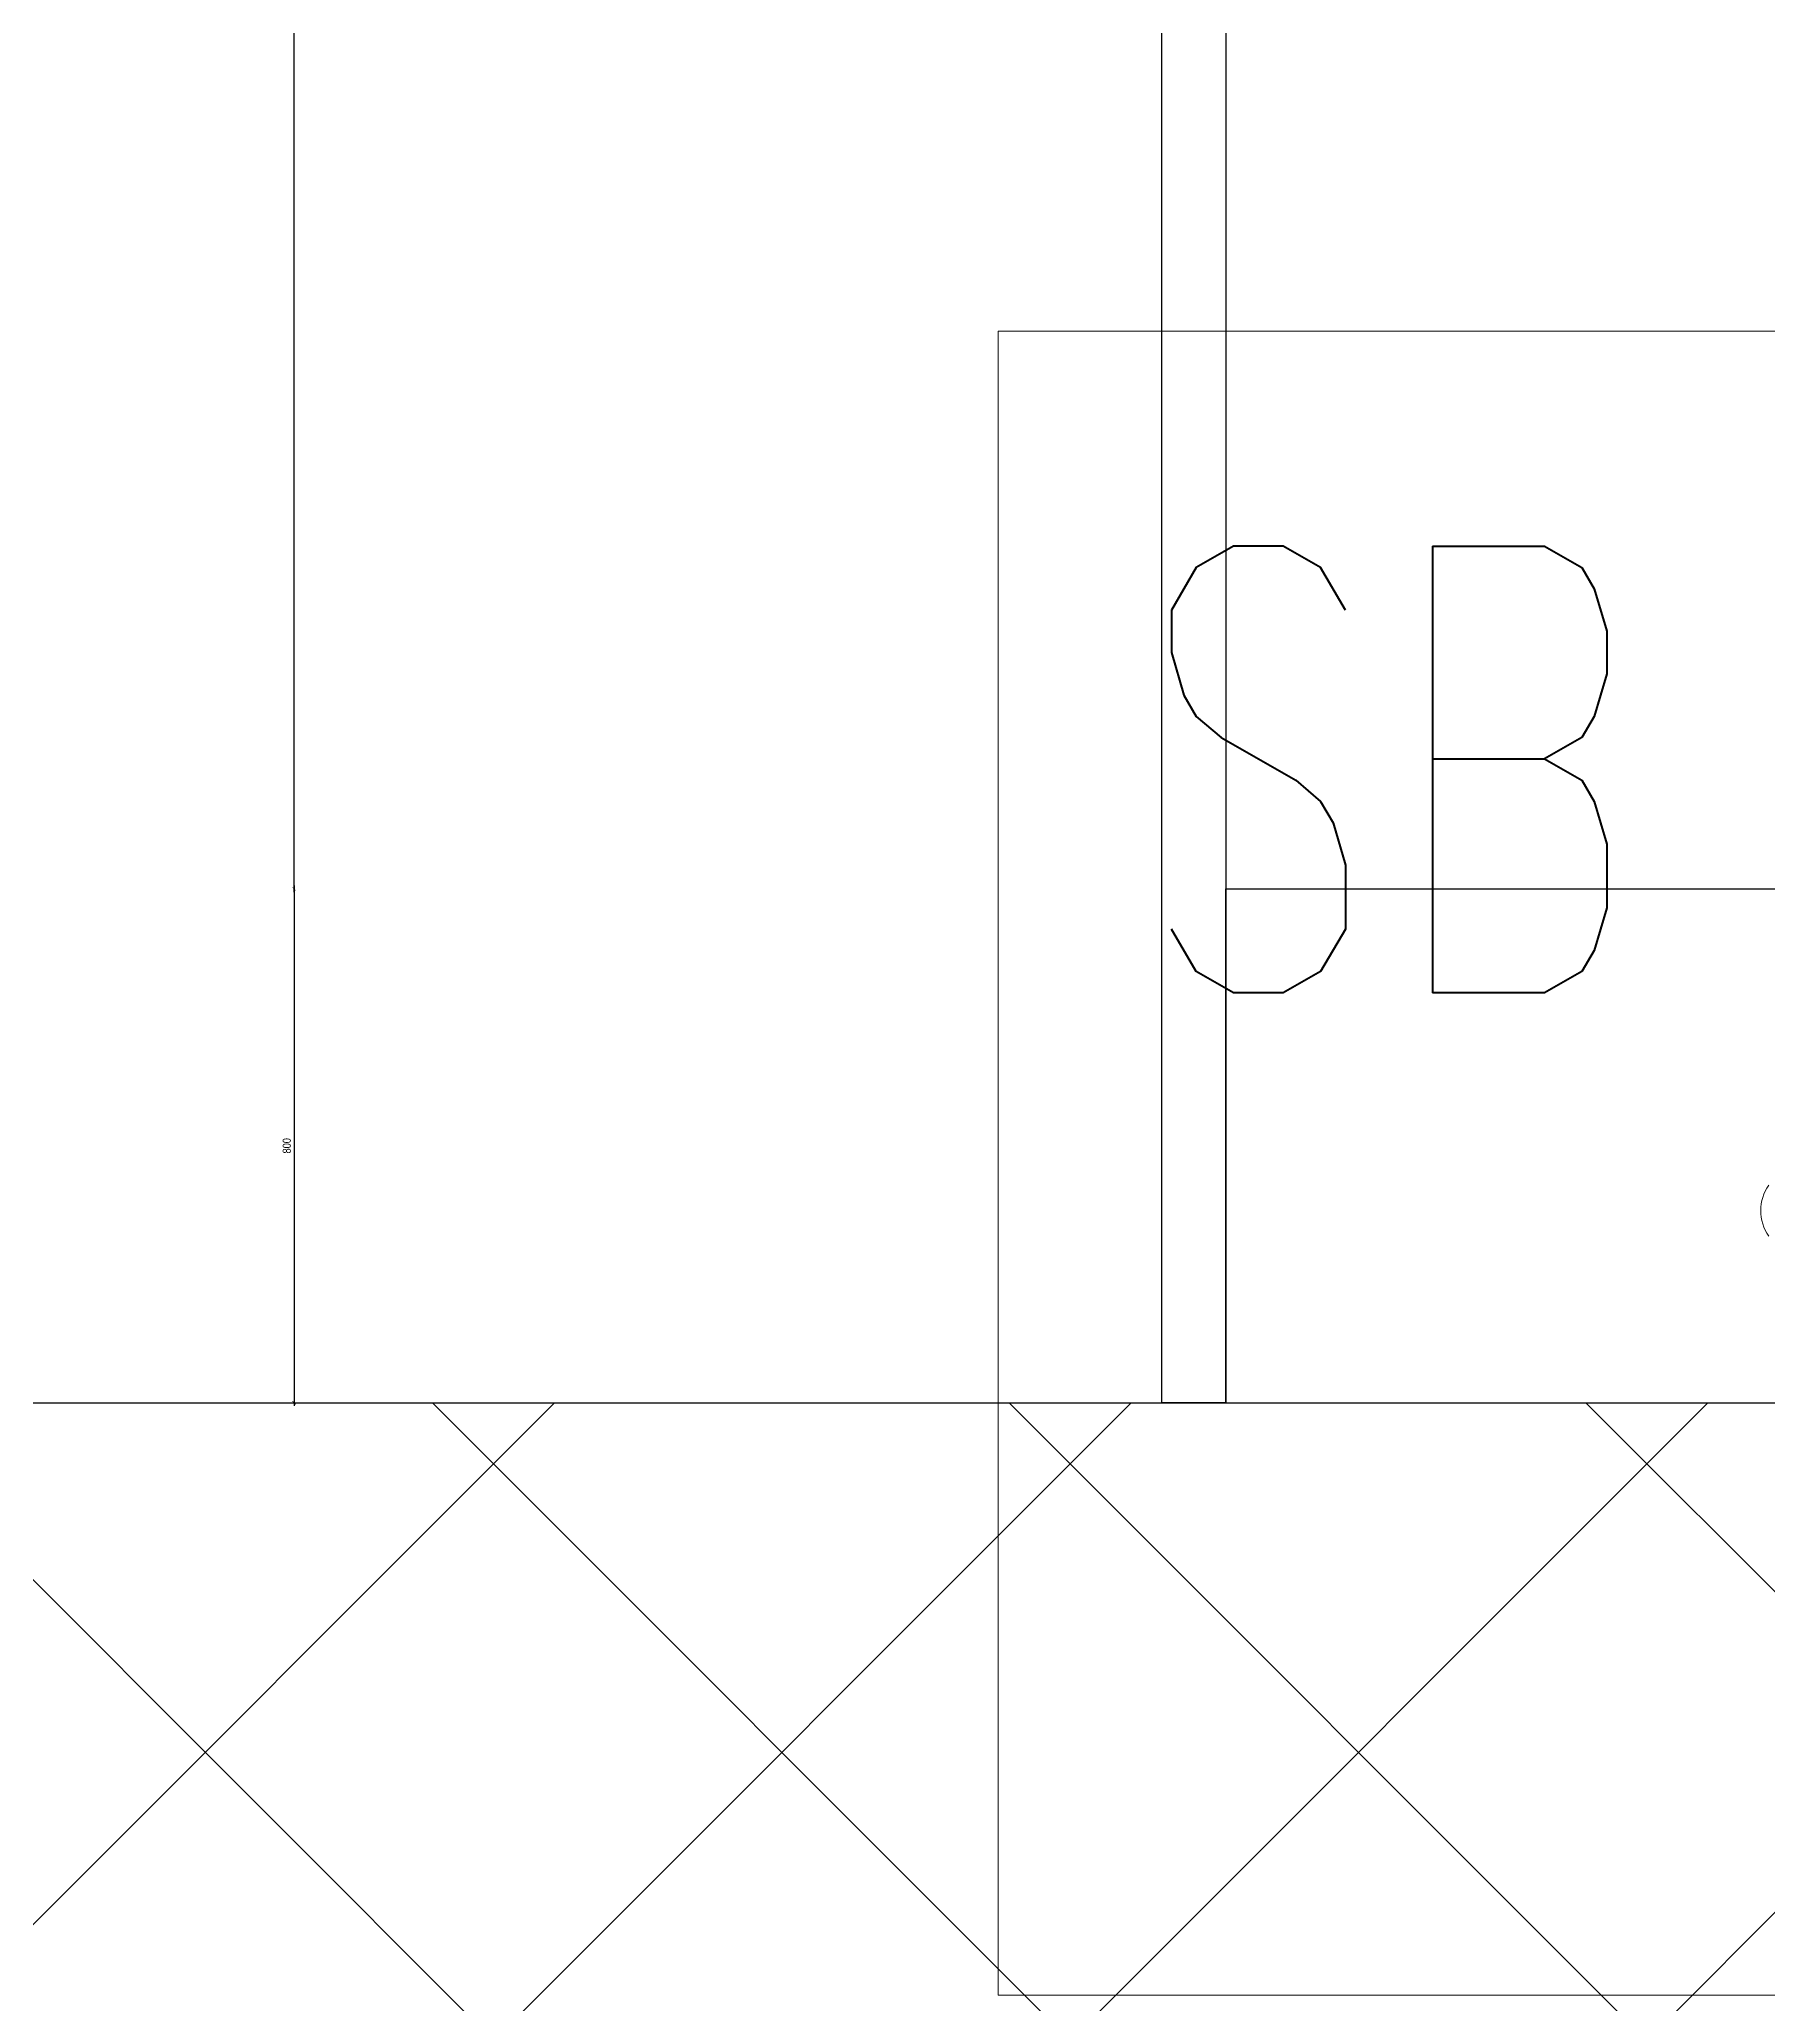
# Model space of a CAD drawing. Header units: millimetres. Extents: x 1734 to 22014, y 983 to 3953.
# Drawn here: x 19587.44 to 19614.37, y 1804.75 to 1835.34 of the extents above; entities that cross this region are included whole.
import ezdxf

# ---------------------------------------------------------------- set-up
doc = ezdxf.new("R2010")
doc.units = ezdxf.units.MM
for name, color, linetype in [('DIM_facade', 8, 'Continuous'), ('ELEV_hatch', 8, 'Continuous'), ('MATERIALS_transparent glass', 133, 'Continuous'), ('SURVEY_elevation', 1, 'Continuous'), ('SURVEY_frames', 3, 'Continuous')]:
    doc.layers.add(name, color=color, linetype=linetype)
doc.layers.add('LD_light', color=240, linetype='Continuous', lineweight=5)
doc.layers.add('LD_text', color=7, linetype='Continuous', lineweight=9)
doc.styles.add('SIMPLEX', font='SIMPLEX.SHX', dxfattribs={"width": 0.65})
doc.styles.add('TEXT 1-50', font='Arial Narrow.ttf', dxfattribs={"height": 0.125})
doc.dimstyles.new('DIM 1-50', dxfattribs={"dimtxt": 0.1, "dimasz": 0.05, "dimexe": 0.05, "dimexo": 0.05, "dimgap": 0.05, "dimtad": 1, "dimdec": 0, "dimlfac": 100, "dimzin": 0, "dimdsep": 46, "dimtxsty": 'TEXT 1-50', "dimblk": 'ARCHTICK', "dimcen": 0.09, "dimdle": 0.05, "dimse1": 1, "dimse2": 1, "dimclrd": 256, "dimclrt": 256, "dimadec": 0, "dimazin": 0, "dimtfac": 1, "dimtdec": 0, "dimtix": 1, "dimtmove": 2, "dimatfit": 3, "dimldrblk": 'arrow', "dimfxl": 0.05, "dimtolj": 1, "dimlwd": -1, "dimarcsym": 0})

# ---------------------------------------------------------------- blocks, each defined once
blk = doc.blocks.new('_ArchTick')
at = {"color": 0, "linetype": 'ByBlock', "const_width": 0.15}
blk.add_lwpolyline([(-0.5, -0.5), (0.5, 0.5)], dxfattribs=at)
blk = doc.blocks.new('*D100')
at = {"layer": 'DEFPOINTS', "color": 0, "transparency": 16777216}
for p in [(19606.77, 1822.116), (19591.406, 1814.116), (19606.77, 1814.116)]:
    blk.add_point(p, dxfattribs=at)
at = {"layer": 'DIM_facade', "transparency": 16777216}
blk.add_line((19591.406, 1822.166), (19591.406, 1814.066), dxfattribs=at)
at = {"layer": 'DIM_facade', "transparency": 16777216, "xscale": 0.05, "yscale": 0.05, "zscale": 0.05}
for p, rotation in [((19591.406, 1822.116), 90), ((19591.406, 1814.116), 270)]:
    blk.add_blockref('_ArchTick', p, dxfattribs=dict(at, rotation=rotation))
at = {"layer": 'DIM_facade', "transparency": 16777216, "insert": (19591.292, 1818.116), "char_height": 0.125, "attachment_point": 5, "rotation": 90, "style": 'TEXT 1-50'}
blk.add_mtext('\\A1;800', dxfattribs=at)
blk = doc.blocks.new('arrow')
blk.add_lwpolyline([(-2, 0, 1, 0, 0), (0, 0, 0, 0, 0)], format="xyseb")
blk = doc.blocks.new('*D101')
at = {"layer": 'DEFPOINTS', "color": 0, "transparency": 16777216}
for p in [(19591.406, 2106.116), (19606.77, 2106.116), (19605.913, 1822.116)]:
    blk.add_point(p, dxfattribs=at)
at = {"layer": 'DIM_facade', "transparency": 16777216}
blk.add_line((19591.406, 1822.066), (19591.406, 2106.166), dxfattribs=at)
at = {"layer": 'DIM_facade', "transparency": 16777216, "xscale": 0.05, "yscale": 0.05, "zscale": 0.05}
for p, rotation in [((19591.406, 2106.116), 90), ((19591.406, 1822.116), 270)]:
    blk.add_blockref('_ArchTick', p, dxfattribs=dict(at, rotation=rotation))
at = {"layer": 'DIM_facade', "transparency": 16777216, "insert": (19591.292, 1964.116), "char_height": 0.125, "attachment_point": 5, "rotation": 90, "style": 'TEXT 1-50'}
blk.add_mtext('\\A1;28400', dxfattribs=at)
blk = doc.blocks.new('*D106')
at = {"layer": 'DEFPOINTS', "color": 0, "transparency": 16777216}
for p in [(19605.913, 2114.116), (19561.492, 1814.116), (19605.913, 1814.116)]:
    blk.add_point(p, dxfattribs=at)
at = {"layer": 'DIM_facade', "transparency": 16777216}
blk.add_line((19561.492, 2114.166), (19561.492, 1814.066), dxfattribs=at)
at = {"layer": 'DIM_facade', "transparency": 16777216, "xscale": 0.05, "yscale": 0.05, "zscale": 0.05}
for p, rotation in [((19561.492, 2114.116), 90), ((19561.492, 1814.116), 270)]:
    blk.add_blockref('_ArchTick', p, dxfattribs=dict(at, rotation=rotation))
at = {"layer": 'DIM_facade', "transparency": 16777216, "insert": (19561.378, 1964.116), "char_height": 0.125, "attachment_point": 5, "rotation": 90, "style": 'TEXT 1-50'}
blk.add_mtext('\\A1;30000', dxfattribs=at)
blk = doc.blocks.new('*D107')
at = {"layer": 'DEFPOINTS', "color": 0, "transparency": 16777216}
for p in [(19606.77, 2174.116), (19537.429, 1814.116), (19606.77, 1814.116)]:
    blk.add_point(p, dxfattribs=at)
at = {"layer": 'DIM_facade', "transparency": 16777216}
blk.add_line((19537.429, 2174.166), (19537.429, 1814.066), dxfattribs=at)
at = {"layer": 'DIM_facade', "transparency": 16777216, "xscale": 0.05, "yscale": 0.05, "zscale": 0.05}
for p, rotation in [((19537.429, 2174.116), 90), ((19537.429, 1814.116), 270)]:
    blk.add_blockref('_ArchTick', p, dxfattribs=dict(at, rotation=rotation))
at = {"layer": 'DIM_facade', "transparency": 16777216, "insert": (19537.315, 1994.116), "char_height": 0.125, "attachment_point": 5, "rotation": 90, "style": 'TEXT 1-50'}
blk.add_mtext('\\A1;36000', dxfattribs=at)

msp = doc.modelspace()

# ---------------------------------------------------------------- hatches: boundary and pattern name
at = {"layer": 'MATERIALS_transparent glass'}
h = msp.add_hatch(dxfattribs=at)
h.set_pattern_fill('AR-RROOF', color=144, scale=2.5, angle=-60.0254, style=0)
h.set_pattern_definition([(45, (18656.07, 5679.164), (53.8815, 143.6841), [952.5, -127, 317.5, -63.5]), (45, (18693.34, 5761.33), (-104.62, 14.8174), [190.5, -20.955, 381, -47.625]), (45, (18640.355, 5739.78), (203.4028, 263.5705), [508, -88.9, 254, -63.5])])
h.paths.add_polyline_path([(19605.913, 1822.116), (20013.982, 1822.116), (20013.982, 2106.116), (19605.913, 2106.116)])
at = {"layer": 'SURVEY_frames'}
h = msp.add_hatch(dxfattribs=at)
h.set_pattern_fill('ANSI37', color=144, scale=2, angle=-195.0254, style=0)
h.set_pattern_definition([(315, (18656.0706, 5679.1635), (4.490128, 4.490128), []), (45, (18656.0706, 5679.1635), (-4.490128, 4.490128), [])])
h.paths.add_polyline_path([(21080.175, 1764.116), (21080.175, 1814.116), (19456.527, 1814.116), (19456.448, 1764.116)])

# ---------------------------------------------------------------- linework, layer by layer
at = {"layer": 'ELEV_hatch', "color": 144}
msp.add_lwpolyline([(19605.913, 1822.116), (20013.982, 1822.116), (20013.982, 2106.116), (19605.913, 2106.116)], close=True, dxfattribs=at)
at = {"layer": 'LD_light'}
msp.add_arc((19614.943, 1817.107), 0.698, 145.292, 214.708, dxfattribs=at)
at = {"layer": 'LD_text'}
msp.add_lwpolyline([(19602.37, 1830.796), (19654.593, 1830.796), (19654.593, 1804.895), (19602.37, 1804.895)], close=True, dxfattribs=at)
at = {"layer": 'SURVEY_elevation', "color": 144}
for p, q in [((19604.913, 2224.116), (19604.913, 1814.116)), ((19605.913, 2224.116), (19605.913, 1814.116))]:
    msp.add_line(p, q, dxfattribs=at)
at = {"layer": 'SURVEY_elevation', "color": 144, "linetype": 'Continuous'}
msp.add_line((19605.913, 1814.116), (19604.913, 1814.116), dxfattribs=at)
at = {"layer": 'SURVEY_frames', "color": 144, "linetype": 'Continuous'}
msp.add_line((19605.913, 1814.116), (19605.913, 1822.116), dxfattribs=at)
at = {"layer": 'SURVEY_frames', "color": 144}
for p, q in [((19605.913, 1822.116), (20104.128, 1822.116)), ((19456.448, 1814.116), (21080.175, 1814.116))]:
    msp.add_line(p, q, dxfattribs=at)

# ---------------------------------------------------------------- texts
at = {"layer": 'LD_light', "insert": (19613.881, 1827.449, 0), "char_height": 6.95364, "attachment_point": 2, "style": 'SIMPLEX'}
msp.add_mtext('{\\Fromans|c0;SB 30}', dxfattribs=at)

# ---------------------------------------------------------------- dimensions: what is measured, and where the dimension line sits
at = {"layer": 'DIM_facade', "color": 144}
for base, p1, p2, picture, middle in [((19537.429, 1814.116), (19606.77, 2174.116), (19606.77, 1814.116), '*D107', (19537.315, 1994.116)), ((19561.492, 1814.116), (19605.913, 2114.116), (19605.913, 1814.116), '*D106', (19561.378, 1964.116)), ((19591.406, 2106.116), (19605.913, 1822.116), (19606.77, 2106.116), '*D101', (19591.292, 1964.116)), ((19591.406, 1814.116), (19606.77, 1822.116), (19606.77, 1814.116), '*D100', (19591.292, 1818.116))]:
    dim = msp.add_linear_dim(base=base, p1=p1, p2=p2, angle=90, dimstyle='DIM 1-50', override={"dimfxl": 0.0005, "dimarcsym": 2}, dxfattribs=at)
    dim.commit()
    dim.dimension.update_dxf_attribs({"geometry": picture, "text_midpoint": middle})

doc.saveas('drawing.dxf')
